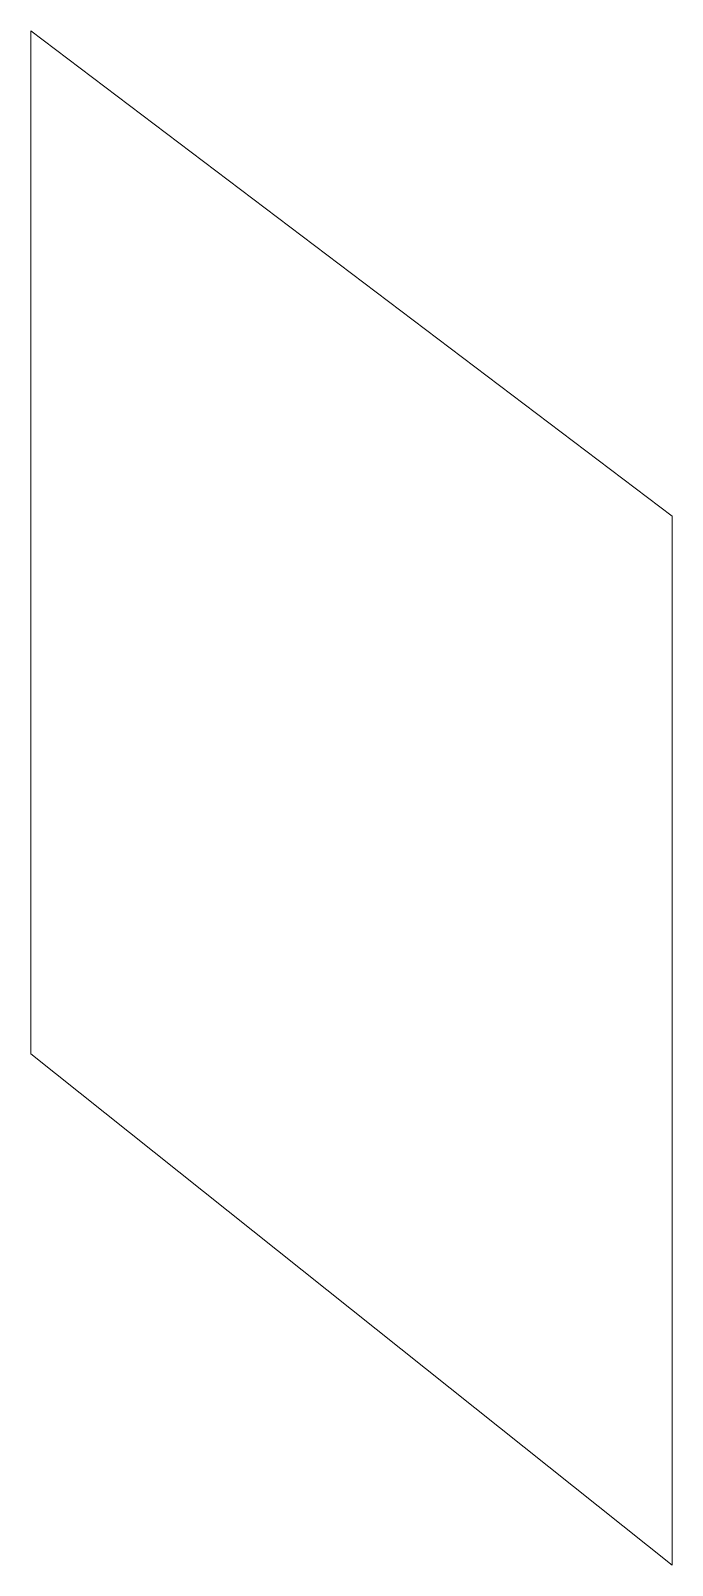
# Model space of a CAD drawing. Header units: millimetres. Extents: x -356862 to 418287, y 0 to 839748.
# Drawn here: x 21.048 to 21.295, y 33.018 to 33.608 of the extents above; entities that cross this region are included whole.
import ezdxf

# ---------------------------------------------------------------- set-up
doc = ezdxf.new("R2010")
doc.units = ezdxf.units.MM
doc.layers.add('PDF _Геометрия', color=7, linetype='Continuous', true_color=0xbababa)

msp = doc.modelspace()

# ---------------------------------------------------------------- linework, layer by layer
at = {"layer": 'PDF _Геометрия', "color": 1, "lineweight": 20}
msp.add_lwpolyline([(21.29492696126302, 33.01778327094183), (21.29492696126302, 33.42110019259982), (21.04827033148871, 33.60775926378038), (21.04827033148871, 33.21444193522135)], close=True, dxfattribs=at)

doc.saveas('drawing.dxf')
